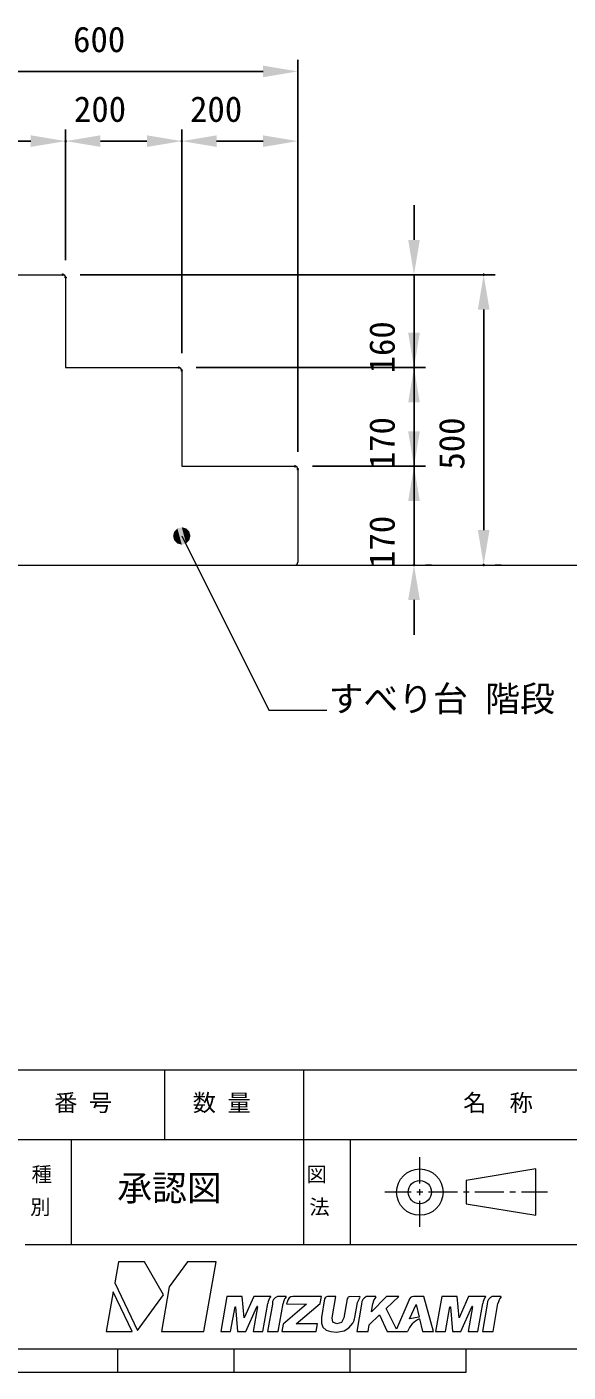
# Model space of a CAD drawing. Units: millimetres, scale not verified. Extents: x -203 to 203, y -143 to 143.
# Drawn here: x 12.2 to 58.8, y -140 to -24.2 of the extents above; entities that cross this region are included whole.
import ezdxf
from ezdxf.enums import TextEntityAlignment as Align

# ---------------------------------------------------------------- set-up
doc = ezdxf.new("R2010")
doc.units = ezdxf.units.MM
doc.header["$LTSCALE"] = 0.5
doc.header["$PDMODE"] = 32
doc.header["$PDSIZE"] = 0.1
for name, color, linetype, lineweight in [('0-1_DIMENSION_LINES$02_DIMENSI', 7, 'Continuous', 25), ('0-3_DIMENSION_LINES$03_LINES', 7, 'Continuous', 18), ('0-6_図面_FORMAT$03_TEXT', 7, 'Continuous', 18), ('0-7_図面_FORMAT$01_WAKU$OUT_LINE', 6, 'Continuous', 18), ('0-8_図面_FORMAT$01_WAKU$SUB_LINE', 7, 'Continuous', 18), ('0-9_図面_FORMAT$02_LOGO$01_MZ_LO', 7, 'Continuous', 18)]:
    doc.layers.add(name, color=color, linetype=linetype, lineweight=lineweight)
doc.layers.add('0-2_DEFPOINTS', color=7, linetype='Continuous')
doc.styles.add('ＭＳ ゴシック', font='')
doc.styles.get('ＭＳ ゴシック').set_extended_font_data('MS Gothic')

# ---------------------------------------------------------------- blocks, each defined once
blk = doc.blocks.new('D1')
at = {"layer": '0-1_DIMENSION_LINES$02_DIMENSI'}
for p, q in [((431, 212), (431, 231)), ((451, 208.5), (451, 231)), ((445, 229), (437, 229))]:
    blk.add_line(p, q, dxfattribs=at)
for points in [[(437, 230), (437, 228), (431, 229)], [(445, 228), (445, 230), (451, 229)]]:
    blk.add_solid(points, dxfattribs=at)
at = {"layer": '0-2_DEFPOINTS'}
for p in [(431, 229), (431, 209), (451, 205.5)]:
    blk.add_point(p, dxfattribs=at)
at = {"layer": '0-1_DIMENSION_LINES$02_DIMENSI', "style": 'ＭＳ ゴシック'}
blk.add_text('200', height=4.399, dxfattribs=at).set_placement((432.429, 231), align=Align.BOTTOM_LEFT)
blk = doc.blocks.new('D8')
at = {"layer": '0-1_DIMENSION_LINES$02_DIMENSI'}
for p, q in [((451, 208.5), (451, 231)), ((471, 192.5), (471, 231)), ((465, 229), (457, 229))]:
    blk.add_line(p, q, dxfattribs=at)
for points in [[(457, 230), (457, 228), (451, 229)], [(465, 228), (465, 230), (471, 229)]]:
    blk.add_solid(points, dxfattribs=at)
at = {"layer": '0-2_DEFPOINTS'}
for p in [(451, 229), (451, 205.5), (471, 189.5)]:
    blk.add_point(p, dxfattribs=at)
at = {"layer": '0-1_DIMENSION_LINES$02_DIMENSI', "style": 'ＭＳ ゴシック'}
blk.add_text('200', height=4.399, dxfattribs=at).set_placement((452.429, 231), align=Align.BOTTOM_LEFT)
blk = doc.blocks.new('D9')
at = {"layer": '0-1_DIMENSION_LINES$02_DIMENSI'}
for p, q in [((471, 192.5), (471, 231)), ((491, 175.5), (491, 231)), ((485, 229), (477, 229))]:
    blk.add_line(p, q, dxfattribs=at)
for points in [[(477, 230), (477, 228), (471, 229)], [(485, 228), (485, 230), (491, 229)]]:
    blk.add_solid(points, dxfattribs=at)
at = {"layer": '0-2_DEFPOINTS'}
for p in [(471, 229), (471, 189.5), (491, 172.5)]:
    blk.add_point(p, dxfattribs=at)
at = {"layer": '0-1_DIMENSION_LINES$02_DIMENSI', "style": 'ＭＳ ゴシック'}
blk.add_text('200', height=4.399, dxfattribs=at).set_placement((472.429, 231), align=Align.BOTTOM_LEFT)
blk = doc.blocks.new('D10')
at = {"layer": '0-1_DIMENSION_LINES$02_DIMENSI'}
for p, q in [((511, 179), (511, 184.999)), ((493.5, 173), (513, 173)), ((511, 156), (511, 173)), ((514, 156), (513, 156)), ((511, 150), (511, 144.001))]:
    blk.add_line(p, q, dxfattribs=at)
for points in [[(510, 179), (512, 179), (511, 173)], [(512, 150), (510, 150), (511, 156)]]:
    blk.add_solid(points, dxfattribs=at)
at = {"layer": '0-2_DEFPOINTS'}
for p in [(490.5, 173), (511, 173), (511, 156)]:
    blk.add_point(p, dxfattribs=at)
at = {"layer": '0-1_DIMENSION_LINES$02_DIMENSI', "style": 'ＭＳ ゴシック'}
blk.add_text('170', height=4.399, rotation=90, dxfattribs=at).set_placement((509, 155.5), align=Align.BOTTOM_LEFT)
blk = doc.blocks.new('D11')
at = {"layer": '0-1_DIMENSION_LINES$02_DIMENSI'}
for p, q in [((511, 196), (511, 201.999)), ((473.5, 190), (513, 190)), ((511, 173), (511, 190)), ((493.5, 173), (513, 173)), ((511, 167), (511, 161.001))]:
    blk.add_line(p, q, dxfattribs=at)
for points in [[(510, 196), (512, 196), (511, 190)], [(512, 167), (510, 167), (511, 173)]]:
    blk.add_solid(points, dxfattribs=at)
at = {"layer": '0-2_DEFPOINTS'}
for p in [(470.5, 190), (511, 190), (490.5, 173)]:
    blk.add_point(p, dxfattribs=at)
at = {"layer": '0-1_DIMENSION_LINES$02_DIMENSI', "style": 'ＭＳ ゴシック'}
blk.add_text('170', height=4.399, rotation=90, dxfattribs=at).set_placement((509, 172.5), align=Align.BOTTOM_LEFT)
blk = doc.blocks.new('D12')
at = {"layer": '0-1_DIMENSION_LINES$02_DIMENSI'}
for p, q in [((511, 212), (511, 217.999)), ((453.5, 206), (513, 206)), ((511, 206), (511, 190)), ((473.5, 190), (513, 190)), ((511, 184), (511, 178.001))]:
    blk.add_line(p, q, dxfattribs=at)
for points in [[(510, 212), (512, 212), (511, 206)], [(512, 184), (510, 184), (511, 190)]]:
    blk.add_solid(points, dxfattribs=at)
at = {"layer": '0-2_DEFPOINTS'}
for p in [(450.5, 206), (470.5, 190), (511, 190)]:
    blk.add_point(p, dxfattribs=at)
at = {"layer": '0-1_DIMENSION_LINES$02_DIMENSI', "style": 'ＭＳ ゴシック'}
blk.add_text('160', height=4.399, rotation=90, dxfattribs=at).set_placement((509, 189), align=Align.BOTTOM_LEFT)
blk = doc.blocks.new('D13')
at = {"layer": '0-1_DIMENSION_LINES$02_DIMENSI'}
for p, q in [((453.5, 206), (525, 206)), ((523, 162), (523, 200)), ((526, 156), (525, 156))]:
    blk.add_line(p, q, dxfattribs=at)
for points in [[(524, 200), (522, 200), (523, 206)], [(522, 162), (524, 162), (523, 156)]]:
    blk.add_solid(points, dxfattribs=at)
at = {"layer": '0-2_DEFPOINTS'}
for p in [(450.5, 206), (523, 206), (523, 156)]:
    blk.add_point(p, dxfattribs=at)
at = {"layer": '0-1_DIMENSION_LINES$02_DIMENSI', "style": 'ＭＳ ゴシック'}
blk.add_text('500', height=4.399, rotation=90, dxfattribs=at).set_placement((521, 172.429), align=Align.BOTTOM_LEFT)
blk = doc.blocks.new('U48')
at = {"layer": '0-1_DIMENSION_LINES$02_DIMENSI', "color": 1}
for points in [[(470.25, 159.701), (469.701, 161.75), (470.25, 162.299)], [(471, 159.5), (470.25, 162.299), (471, 162.5)], [(470.25, 159.701), (470.25, 162.299), (471, 159.5)], [(471, 159.5), (471, 162.5), (471.75, 159.701)], [(471.75, 159.701), (471, 162.5), (471.75, 162.299)], [(471.75, 159.701), (471.75, 162.299), (472.299, 160.25)], [(472.299, 160.25), (471.75, 162.299), (472.299, 161.75)], [(469.701, 160.25), (469.5, 161), (469.701, 161.75)], [(469.701, 160.25), (469.701, 161.75), (470.25, 159.701)], [(472.299, 160.25), (472.299, 161.75), (472.5, 161)]]:
    blk.add_solid(points, dxfattribs=at)
blk = doc.blocks.new('D16')
at = {"layer": '0-1_DIMENSION_LINES$02_DIMENSI'}
for p, q in [((431, 212), (431, 243.008)), ((485, 241.008), (437, 241.008)), ((491, 175.5), (491, 243.008))]:
    blk.add_line(p, q, dxfattribs=at)
for points in [[(437, 242.008), (437, 240.008), (431, 241.008)], [(485, 240.008), (485, 242.008), (491, 241.008)]]:
    blk.add_solid(points, dxfattribs=at)
at = {"layer": '0-2_DEFPOINTS'}
for p in [(431, 241.008), (431, 209), (491, 172.5)]:
    blk.add_point(p, dxfattribs=at)
at = {"layer": '0-1_DIMENSION_LINES$02_DIMENSI', "style": 'ＭＳ ゴシック'}
blk.add_text('600', height=4.399, dxfattribs=at).set_placement((452.286, 243.008), align=Align.BOTTOM_LEFT)
blk = doc.blocks.new('_X41')
at = {"layer": '0-6_図面_FORMAT$03_TEXT', "style": 'ＭＳ ゴシック'}
for s, p in [('図', (492.487, 49.002)), ('法', (492.977, 43.38))]:
    blk.add_text(s, height=2.566, dxfattribs=at).set_placement(p, align=Align.BOTTOM_LEFT)
blk = doc.blocks.new('_X40')
at = {"layer": '0-6_図面_FORMAT$03_TEXT', "style": 'ＭＳ ゴシック'}
for s, p in [('種', (445.127, 49.002)), ('別', (444.903, 43.38))]:
    blk.add_text(s, height=2.566, dxfattribs=at).set_placement(p, align=Align.BOTTOM_LEFT)

msp = doc.modelspace()

# ---------------------------------------------------------------- linework, layer by layer
at = {"layer": '0-1_DIMENSION_LINES$02_DIMENSI', "color": 1, "lineweight": 18}
msp.add_lwpolyline([(25.5, -68), (33, -83), (38, -83)], dxfattribs=at)
at = {"layer": '0-3_DIMENSION_LINES$03_LINES'}
for p, q in [((5.75, -45.5), (15.25, -45.5)), ((35.5, -62.25), (35.5, -70.25)), ((-164.5, -70.5), (168, -70.5))]:
    msp.add_line(p, q, dxfattribs=at)
for points in [[(15.5, -45.75), (15.5, -53.5), (25.25, -53.5)], [(25.5, -53.75), (25.5, -62), (35.25, -62)]]:
    msp.add_lwpolyline(points, dxfattribs=at)
for centre, start, end in [((15.25, -45.75), 45, 90), ((15.25, -45.75), 360, 45), ((25.25, -53.75), 0, 90), ((35.25, -62.25), 0, 90), ((35.25, -70.25), 270, 0)]:
    msp.add_arc(centre, 0.25, start, end, dxfattribs=at)
at = {"layer": '0-6_図面_FORMAT$03_TEXT'}
for p, q in [((46, -123.75), (46, -121.5)), ((45.25, -124.5), (43, -124.5)), ((46.25, -124.5), (45.75, -124.5)), ((46, -124.75), (46, -124.25)), ((49.25, -124.5), (46.75, -124.5)), ((50.25, -124.5), (49.75, -124.5)), ((53.25, -124.5), (50.75, -124.5)), ((54.25, -124.5), (53.75, -124.5)), ((57, -124.5), (54.75, -124.5)), ((46, -127.5), (46, -125.25))]:
    msp.add_line(p, q, dxfattribs=at)
msp.add_lwpolyline([(56, -122.5), (50, -123.5), (50, -125.5), (56, -126.5)], close=True, dxfattribs=at)
for radius in [2, 1]:
    msp.add_circle((46, -124.5), radius, dxfattribs=at)
at = {"layer": '0-7_図面_FORMAT$01_WAKU$OUT_LINE'}
for p, q in [((198, -114), (-198, -114)), ((198, -120), (-78, -120)), ((-198, -138), (198, -138)), ((20, -140), (20, -138)), ((30, -140), (30, -138)), ((40, -140), (40, -138)), ((50, -140), (50, -138)), ((-50, -140), (50, -140))]:
    msp.add_line(p, q, dxfattribs=at)
at = {"layer": '0-8_図面_FORMAT$01_WAKU$SUB_LINE'}
for p, q in [((24, -114), (24, -120)), ((36, -129), (36, -114)), ((16, -129), (16, -120)), ((40, -120), (40, -129)), ((12, -129), (144, -129))]:
    msp.add_line(p, q, dxfattribs=at)
at = {"layer": '0-9_図面_FORMAT$02_LOGO$01_MZ_LO'}
for p, q in [((20.052, -130.5), (19.7334, -132.3069)), ((22.2811, -130.5), (20.052, -130.5)), ((23.9185, -133.3532), (22.2811, -130.5)), ((26.0068, -130.5), (24.423, -132.6639)), ((28.4519, -130.5), (26.0068, -130.5)), ((27.394, -136.5), (28.4519, -130.5)), ((19.5978, -133.0758), (18.994, -136.5)), ((21.2213, -136.5), (19.5978, -133.0758)), ((19.7334, -132.3069), (21.6797, -136.412)), ((24.423, -132.6639), (23.7466, -136.5)), ((21.6797, -136.412), (23.9185, -133.3532)), ((29.3797, -133.5001), (28.8508, -136.5)), ((30.7128, -133.5001), (29.3797, -133.5001)), ((30.8813, -135.3254), (30.7128, -133.5001)), ((31.6973, -133.5001), (30.8813, -135.3254)), ((33.1564, -133.5001), (31.6973, -133.5001)), ((32.493, -136.5), (32.9191, -134.0808)), ((33.2994, -134.1367), (32.8831, -136.5)), ((33.1643, -133.5221), (33.1564, -133.5001)), ((34.4785, -133.5001), (33.7311, -133.5001)), ((33.7988, -136.5), (34.2223, -134.0946)), ((36.248, -134.138), (34.2351, -135.8723)), ((34.4907, -133.528), (34.4785, -133.5001)), ((34.5924, -133.8998), (34.52, -134.1359)), ((34.52, -134.1359), (36.248, -134.138)), ((37.5368, -133.5001), (35.0653, -133.5001)), ((35.3578, -135.8512), (37.4305, -134.0987)), ((37.4305, -134.0987), (37.5368, -133.5001)), ((37.8062, -133.6918), (37.5241, -135.2886)), ((38.7636, -133.5001), (38.0482, -133.5001)), ((38.4414, -135.331), (38.7636, -133.5001)), ((39.7553, -133.6956), (39.4664, -135.331)), ((40.7137, -133.5065), (40.0021, -133.5001)), ((40.3988, -135.2886), (40.6262, -134.0012)), ((40.9871, -134.1367), (40.5715, -136.5)), ((40.6262, -134.0012), (40.8635, -133.5423)), ((40.8489, -133.5001), (40.7137, -133.5065)), ((40.8635, -133.5423), (40.8489, -133.5001)), ((42.2092, -133.5001), (41.4125, -133.5001)), ((43.1434, -133.5001), (41.8365, -134.8052)), ((41.8365, -134.8052), (41.959, -134.0946)), ((42.2217, -133.528), (42.2092, -133.5001)), ((43.107, -134.5303), (44.1923, -133.5001)), ((44.1923, -133.5001), (43.1434, -133.5001)), ((45.0487, -133.8322), (43.9945, -136.289)), ((45.1097, -135.4167), (45.6797, -134.1656)), ((46.3372, -133.5001), (45.4679, -133.5001)), ((45.6797, -134.1656), (45.9339, -135.2805)), ((47.188, -136.5), (46.3372, -133.5001)), ((47.8896, -133.5001), (47.3606, -136.5)), ((49.2227, -133.5001), (47.8896, -133.5001)), ((49.3912, -135.3254), (49.2227, -133.5001)), ((50.2071, -133.5001), (49.3912, -135.3254)), ((51.6663, -133.5001), (50.2071, -133.5001)), ((51.0029, -136.5), (51.429, -134.0808)), ((51.8093, -134.1367), (51.3929, -136.5)), ((51.6741, -133.5221), (51.6663, -133.5001)), ((52.9883, -133.5001), (52.241, -133.5001)), ((52.3087, -136.5), (52.7322, -134.0946)), ((53.0005, -133.528), (52.9883, -133.5001)), ((29.7077, -136.5), (30.085, -134.3718)), ((30.085, -134.3718), (30.1212, -134.3718)), ((30.1212, -134.3718), (30.3134, -136.5)), ((31.0307, -136.5), (31.9772, -134.3718)), ((32.0194, -134.3718), (31.6421, -136.5)), ((37.5241, -135.2886), (37.5207, -135.7942)), ((38.5099, -135.7132), (38.4414, -135.331)), ((39.4664, -135.331), (39.2624, -135.7153)), ((40.3739, -135.4237), (40.3965, -135.3012)), ((40.3965, -135.3012), (40.3965, -135.3012)), ((41.6443, -135.9188), (42.5284, -135.0795)), ((42.5284, -135.0795), (43.1843, -136.5)), ((43.9945, -136.289), (43.107, -134.5303)), ((45.9339, -135.2805), (45.1097, -135.4167)), ((45.9654, -135.4039), (46.2447, -136.5)), ((48.2176, -136.5), (48.5948, -134.3718)), ((48.5948, -134.3718), (48.631, -134.3718)), ((48.631, -134.3718), (48.8233, -136.5)), ((49.5406, -136.5), (50.4871, -134.3718)), ((50.5292, -134.3718), (50.152, -136.5)), ((18.994, -136.5), (21.2213, -136.5)), ((23.7466, -136.5), (27.394, -136.5)), ((28.8508, -136.5), (29.7077, -136.5)), ((30.3134, -136.5), (31.0307, -136.5)), ((31.6421, -136.5), (32.493, -136.5)), ((32.8831, -136.5), (33.7988, -136.5)), ((34.2351, -135.8723), (34.125, -136.5)), ((34.125, -136.5), (37.0697, -136.5)), ((37.1838, -135.8537), (35.3578, -135.8512)), ((37.0697, -136.5), (37.1838, -135.8537)), ((37.5207, -135.7942), (37.6572, -136.1388)), ((37.6572, -136.1388), (37.9298, -136.3967)), ((37.9298, -136.3967), (38.3411, -136.5181)), ((38.3411, -136.5181), (38.8134, -136.5486)), ((38.8631, -135.8509), (38.5099, -135.7132)), ((38.8134, -136.5486), (39.4797, -136.4487)), ((39.2624, -135.7153), (38.8631, -135.8509)), ((39.4797, -136.4487), (39.8948, -136.201)), ((39.8948, -136.201), (40.2275, -135.7892)), ((40.2333, -135.7779), (40.2903, -135.6677)), ((40.5715, -136.5), (41.5368, -136.5)), ((41.5368, -136.5), (41.5384, -136.5)), ((41.5384, -136.5), (41.5439, -136.5)), ((41.5439, -136.5), (41.6443, -135.9188)), ((43.1843, -136.5), (44.9459, -136.5)), ((46.2447, -136.5), (47.188, -136.5)), ((47.3606, -136.5), (48.2176, -136.5)), ((48.8233, -136.5), (49.5406, -136.5)), ((50.152, -136.5), (51.0029, -136.5)), ((51.3929, -136.5), (52.3087, -136.5))]:
    msp.add_line(p, q, dxfattribs=at)
for centre, radius, start, end in [((31.9983, -134.363), 0.0228, 337.38667, 202.61333), ((33.7742, -134.1229), 0.8561, 135.436, 177.18162), ((33.898, -134.0779), 0.6015, 106.10853, 185.61083), ((35.2047, -134.2131), 0.9895, 136.18472, 173.12017), ((35.0741, -133.9901), 0.4901, 91.03463, 169.38909), ((38.0431, -133.7422), 0.2422, 88.80192, 167.99496), ((39.9968, -133.7469), 0.2469, 88.77298, 167.99431), ((41.5809, -134.073), 0.5972, 106.38228, 186.12371), ((42.933, -134.202), 0.9799, 136.54508, 173.70767), ((45.4594, -133.9198), 0.4199, 88.83548, 167.9571), ((50.5082, -134.363), 0.0228, 337.38667, 202.61333), ((52.2841, -134.1229), 0.8561, 135.436, 177.18162), ((52.4079, -134.0779), 0.6015, 106.10853, 185.61083), ((53.7145, -134.2131), 0.9895, 136.18472, 173.12017), ((39.5102, -135.2642), 0.8783, 332.65034, 349.54143), ((38.5515, -134.9606), 1.8762, 349.54143, 349.93236), ((46.8386, -137.2383), 2.0316, 115.4544, 158.69079), ((38.9196, -135.0984), 1.4791, 332.15939, 332.65034)]:
    msp.add_arc(centre, radius, start, end, dxfattribs=at)

# ---------------------------------------------------------------- block references
at = {"layer": '0-1_DIMENSION_LINES$02_DIMENSI', "xscale": 0.5, "yscale": 0.5}
for name in ['D16', 'D1', 'D8', 'D9', 'D12', 'D13', 'D11', 'D10', 'U48']:
    msp.add_blockref(name, (-210, -148.5), dxfattribs=at)
at = {"layer": '0-6_図面_FORMAT$03_TEXT', "xscale": 0.5, "yscale": 0.5}
for name in ['_X40', '_X41']:
    msp.add_blockref(name, (-210, -148.5), dxfattribs=at)

# ---------------------------------------------------------------- texts
at = {"layer": '0-1_DIMENSION_LINES$02_DIMENSI', "style": 'ＭＳ ゴシック'}
msp.add_text('すべり台 階段', height=2.199, dxfattribs=at).set_placement((38.1424, -83.7721), align=Align.BOTTOM_LEFT)
at = {"layer": '0-6_図面_FORMAT$03_TEXT', "style": 'ＭＳ ゴシック'}
for s, height, p in [('番 号', 1.466, (14.5112, -117.9799)), ('数 量', 1.466, (26.4452, -117.9799)), ('名\u3000称', 1.466, (49.7337, -117.9799)), ('承認図', 2.199, (19.9406, -125.9023))]:
    msp.add_text(s, height=height, dxfattribs=at).set_placement(p, align=Align.BOTTOM_LEFT)

doc.saveas('drawing.dxf')
